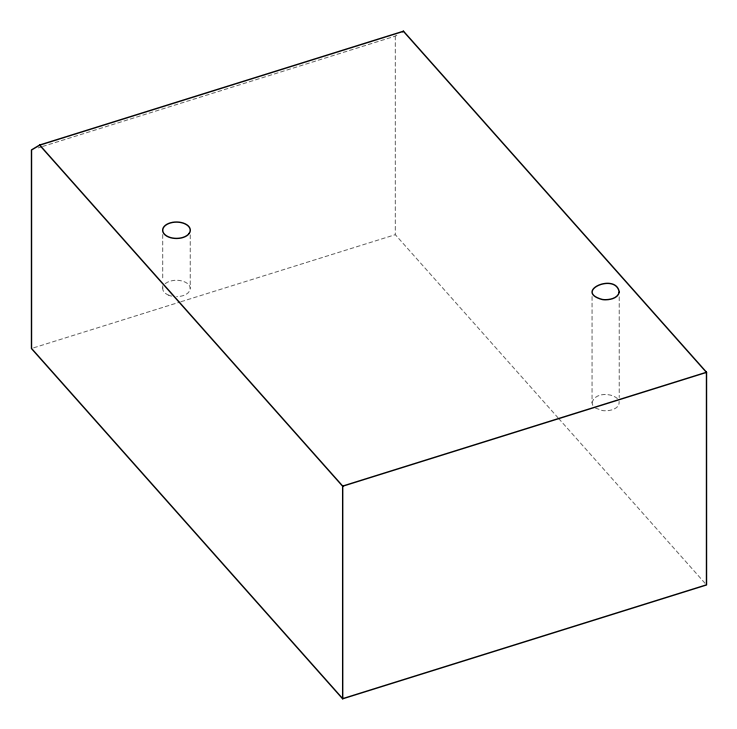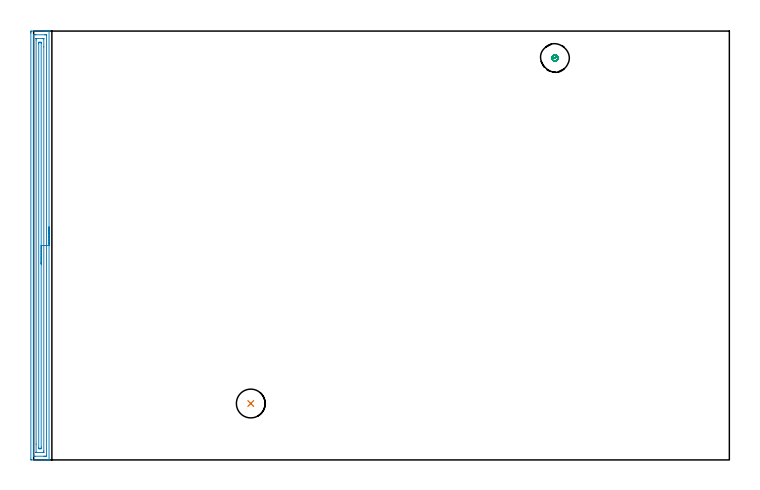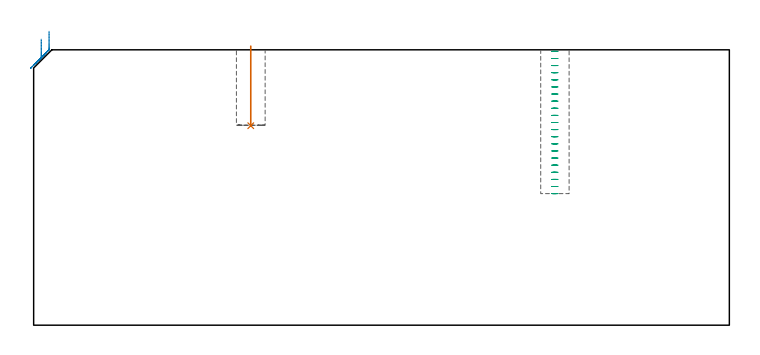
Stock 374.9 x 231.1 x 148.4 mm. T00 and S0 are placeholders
(PLAN: 3 operations, 2 tool changes, 9.1 min)
(1 INDEXABLE_INSERT_DRILL_BLIND_HOLE_FROM_SOLID | STEP1POCKET | NXT0302_002 | 0.17 min | 7668 mm3)
(2 AREA_MILL | FG_CHAMFER_SURFACE | UGT0205_001 | 7.6 min | 11090 mm3)
(3 MILL_BLIND_HOLE_FROM_SOLID_MATERIAL | STEP1POCKET_1 | UGT0201_130 | Spiral | 1.34 min | 14239 mm3)
(TOOL NXT0302_002 | Index. Insert Drill 15.5mm [880-D1550L20-05] | D15.5 PA176 FL78 Z2)
(TOOL UGT0205_001 | Chamfer Mill 20 x 3 x 45 deg. | D20 FL50 Z2)
(TOOL UGT0201_130 | Carbide End Mill 12.0 | D12 FL15 Z4)
(OP 1 INDEXABLE_INSERT_DRILL_BLIND_HOLE_FROM_SOLID)
G17 G21 G94 G90
T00 M6
G54
G17 G0 G90 X117. Y30.4 S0 M3
G43 Z158.4 H1
G94 G81 G98 Z107.5 F250. R150.4
G80
M5
M2
(OP 2 AREA_MILL)
G17 G21 G94 G90
T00 M6
G54
G17 G0 G90 X8.3 Y125.55 S1061 M3
G43 Z158.4 H0
G94 G1 Y125.512 Z157.528 F250.
Y125.398 Z156.663
Y125.209 Z155.812
Y124.947 Z154.98
Y124.613 Z154.174
Y124.21 Z153.4
Y123.741 Z152.664
Y123.21 Z151.972
Y122.621 Z151.329
Y121.978 Z150.739
Y121.286 Z150.208
Y120.55 Z149.74
Y119.776 Z149.337
Y118.97 Z149.003
Y118.138 Z148.741
Y117.286 Z148.552
Y116.422 Z148.438
Y115.55 Z148.4
Y0.184
X8.297 Y0.009 Z148.388
X8.284 Y0.007 Z148.375
X7.903 Y0. Z148.002
X7.663 Z147.763
X6.935 Z147.03
X5.687 Z145.784
X4.284 Z144.379
X-1.278 Y0.001 Z138.819
X-1.492 Y0.01 Z138.606
X-1.499 Y0.224 Z138.599
Y0.243
X-1.5 Y230.062 Z138.6
X-1.499 Y230.469 Z138.601
X-1.495 Y230.951 Z138.603
X-1.492 Y231.091 Z138.606
X-1.018 Y231.1 Z139.079
X5.167 Z145.262
X6.57 Z146.667
X6.935 Z147.03
X7.663 Z147.763
X7.903 Z148.003
X8.284 Y231.093 Z148.375
X8.297 Y231.091 Z148.388
X8.3 Y230.916 Z148.4
Y115.55
X6.886 Z146.986
X6.885 Y2.47 Z146.985
X6.884 Y2.42 Z146.984
X6.874 Y2.01 Z146.974
X6.464 Y2.002 Z146.564
X6.051 Y2.001 Z146.151
X5.582 Y2. Z145.682
X0.749 Y2.001 Z140.849
X0.278 Y2.003 Z140.378
X0.033 Y2.01 Z140.133
X-0.079 Y2.027 Z140.021
X-0.085 Y2.37 Z140.015
Y2.42
Y228.63
X-0.084 Y228.68 Z140.016
X-0.074 Y229.09 Z140.026
X0.336 Y229.098 Z140.436
X0.749 Y229.099 Z140.849
X1.218 Y229.1 Z141.318
X6.051 Y229.099 Z146.151
X6.522 Y229.097 Z146.622
X6.767 Y229.09 Z146.867
X6.879 Y229.073 Z146.979
X6.885 Y228.73 Z146.985
Y228.68
X6.886 Y115.55 Z146.986
X5.472 Z145.572
X5.471 Y4.795 Z145.571
X5.47 Y4.209 Z145.57
X5.468 Y4.055 Z145.568
X5.465 Y4.019 Z145.565
X5.462 Y4.01 Z145.562
X5.442 Y4.007 Z145.542
X5.372 Y4.001 Z145.472
X1.633 Z141.733
X1.427 Y4.003 Z141.527
X1.368 Y4.006 Z141.468
X1.337 Y4.01 Z141.437
X1.335 Y4.026 Z141.435
X1.331 Y4.106 Z141.431
X1.329 Y4.209 Z141.429
X1.328 Y8.54 Z141.428
X1.329 Y226.305 Z141.429
X1.33 Y226.891 Z141.43
X1.332 Y227.045 Z141.432
X1.335 Y227.081 Z141.435
X1.338 Y227.09 Z141.438
X1.358 Y227.093 Z141.458
X1.428 Y227.099 Z141.528
X5.167 Z145.267
X5.373 Y227.097 Z145.473
X5.432 Y227.094 Z145.532
X5.463 Y227.09 Z145.563
X5.465 Y227.074 Z145.565
X5.469 Y226.994 Z145.569
X5.471 Y226.891 Z145.571
X5.472 Y222.546 Z145.572
Y115.55
X4.057 Z144.157
Y6.892
X4.054 Y6.23 Z144.154
X4.05 Y6.014 Z144.15
X3.84 Y6.008 Z143.94
X3.4 Y6. Z143.5
X2.959 Y6.007 Z143.059
X2.75 Y6.013 Z142.85
X2.747 Y6.134 Z142.847
X2.743 Y6.662 Z142.843
Y224.208
X2.746 Y224.87 Z142.846
X2.75 Y225.086 Z142.85
X2.96 Y225.092 Z143.06
X3.4 Y225.1 Z143.5
X3.841 Y225.093 Z143.941
X4.05 Y225.087 Z144.15
X4.053 Y224.966 Z144.153
X4.057 Y224.438 Z144.157
Y115.55
Y114.678 Z144.195
Y113.813 Z144.309
Y112.962 Z144.498
Y112.13 Z144.76
Y111.324 Z145.094
Y110.55 Z145.497
Y109.814 Z145.966
Y109.122 Z146.497
Y108.479 Z147.086
Y107.89 Z147.729
Y107.358 Z148.422
Y106.89 Z149.157
Y106.487 Z149.931
Y106.153 Z150.737
Y105.891 Z151.569
Y105.702 Z152.421
Y105.588 Z153.286
Y105.55 Z154.157
G0 Z158.4
M5
M2
(OP 3 MILL_BLIND_HOLE_FROM_SOLID_MATERIAL)
G17 G21 G94 G90
T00 M6
G54
G17 G0 G90 X280.9 Y216.6 S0 M3
G43 Z158.4 H0
Z147.567
G94 G3 X281.66 Y217.49 R0.77 F250.
X280.642 Y218.23 R0.89
X279.27 Y216.342 R1.65
X280.642 Y218.23 R-1.65
X279.956 Y217.286 R0.825
X280.9 Y216.6 R0.825
G0 Z143.733
G3 X281.66 Y217.49 R0.77
X280.642 Y218.23 R0.89
X279.27 Y216.342 R1.65
X280.642 Y218.23 R-1.65
X279.956 Y217.286 R0.825
X280.9 Y216.6 R0.825
G0 Z139.9
G3 X281.66 Y217.49 R0.77
X280.642 Y218.23 R0.89
X279.27 Y216.342 R1.65
X280.642 Y218.23 R-1.65
X279.956 Y217.286 R0.825
X280.9 Y216.6 R0.825
G0 Z136.067
G3 X281.66 Y217.49 R0.77
X280.642 Y218.23 R0.89
X279.27 Y216.342 R1.65
X280.642 Y218.23 R-1.65
X279.956 Y217.286 R0.825
X280.9 Y216.6 R0.825
G0 Z132.233
G3 X281.66 Y217.49 R0.77
X280.642 Y218.23 R0.89
X279.27 Y216.342 R1.65
X280.642 Y218.23 R-1.65
X279.956 Y217.286 R0.825
X280.9 Y216.6 R0.825
G0 Z128.4
G3 X281.66 Y217.49 R0.77
X280.642 Y218.23 R0.89
X279.27 Y216.342 R1.65
X280.642 Y218.23 R-1.65
X279.956 Y217.286 R0.825
X280.9 Y216.6 R0.825
G0 Z124.567
G3 X281.66 Y217.49 R0.77
X280.642 Y218.23 R0.89
X279.27 Y216.342 R1.65
X280.642 Y218.23 R-1.65
X279.956 Y217.286 R0.825
X280.9 Y216.6 R0.825
G0 Z120.733
G3 X281.66 Y217.49 R0.77
X280.642 Y218.23 R0.89
X279.27 Y216.342 R1.65
X280.642 Y218.23 R-1.65
X279.956 Y217.286 R0.825
X280.9 Y216.6 R0.825
G0 Z116.9
G3 X281.66 Y217.49 R0.77
X280.642 Y218.23 R0.89
X279.27 Y216.342 R1.65
X280.642 Y218.23 R-1.65
X279.956 Y217.286 R0.825
X280.9 Y216.6 R0.825
G0 Z113.067
G3 X281.66 Y217.49 R0.77
X280.642 Y218.23 R0.89
X279.27 Y216.342 R1.65
X280.642 Y218.23 R-1.65
X279.956 Y217.286 R0.825
X280.9 Y216.6 R0.825
G0 Z109.233
G3 X281.66 Y217.49 R0.77
X280.642 Y218.23 R0.89
X279.27 Y216.342 R1.65
X280.642 Y218.23 R-1.65
X279.956 Y217.286 R0.825
X280.9 Y216.6 R0.825
G0 Z105.4
G3 X281.66 Y217.49 R0.77
X280.642 Y218.23 R0.89
X279.27 Y216.342 R1.65
X280.642 Y218.23 R-1.65
X279.956 Y217.286 R0.825
X280.9 Y216.6 R0.825
G0 Z101.567
G3 X281.66 Y217.49 R0.77
X280.642 Y218.23 R0.89
X279.27 Y216.342 R1.65
X280.642 Y218.23 R-1.65
X279.956 Y217.286 R0.825
X280.9 Y216.6 R0.825
G0 Z97.733
G3 X281.66 Y217.49 R0.77
X280.642 Y218.23 R0.89
X279.27 Y216.342 R1.65
X280.642 Y218.23 R-1.65
X279.956 Y217.286 R0.825
X280.9 Y216.6 R0.825
G0 Z93.9
G3 X281.66 Y217.49 R0.77
X280.642 Y218.23 R0.89
X279.27 Y216.342 R1.65
X280.642 Y218.23 R-1.65
X279.956 Y217.286 R0.825
X280.9 Y216.6 R0.825
G0 Z90.067
G3 X281.66 Y217.49 R0.77
X280.642 Y218.23 R0.89
X279.27 Y216.342 R1.65
X280.642 Y218.23 R-1.65
X279.956 Y217.286 R0.825
X280.9 Y216.6 R0.825
G0 Z86.233
G3 X281.66 Y217.49 R0.77
X280.642 Y218.23 R0.89
X279.27 Y216.342 R1.65
X280.642 Y218.23 R-1.65
X279.956 Y217.286 R0.825
X280.9 Y216.6 R0.825
G0 Z82.4
G3 X281.66 Y217.49 R0.77
X280.642 Y218.23 R0.89
X279.27 Y216.342 R1.65
X280.642 Y218.23 R-1.65
X279.956 Y217.286 R0.825
X280.9 Y216.6 R0.825
G0 Z78.567
G3 X281.66 Y217.49 R0.77
X280.642 Y218.23 R0.89
X279.27 Y216.342 R1.65
X280.642 Y218.23 R-1.65
X279.956 Y217.286 R0.825
X280.9 Y216.6 R0.825
G0 Z74.733
G3 X281.66 Y217.49 R0.77
X280.642 Y218.23 R0.89
X279.27 Y216.342 R1.65
X280.642 Y218.23 R-1.65
X279.956 Y217.286 R0.825
X280.9 Y216.6 R0.825
G0 Z70.9
G3 X281.66 Y217.49 R0.77
X280.642 Y218.23 R0.89
X279.27 Y216.342 R1.65
X280.642 Y218.23 R-1.65
X279.956 Y217.286 R0.825
X280.9 Y216.6 R0.825
G0 Z158.4
M5
M2
